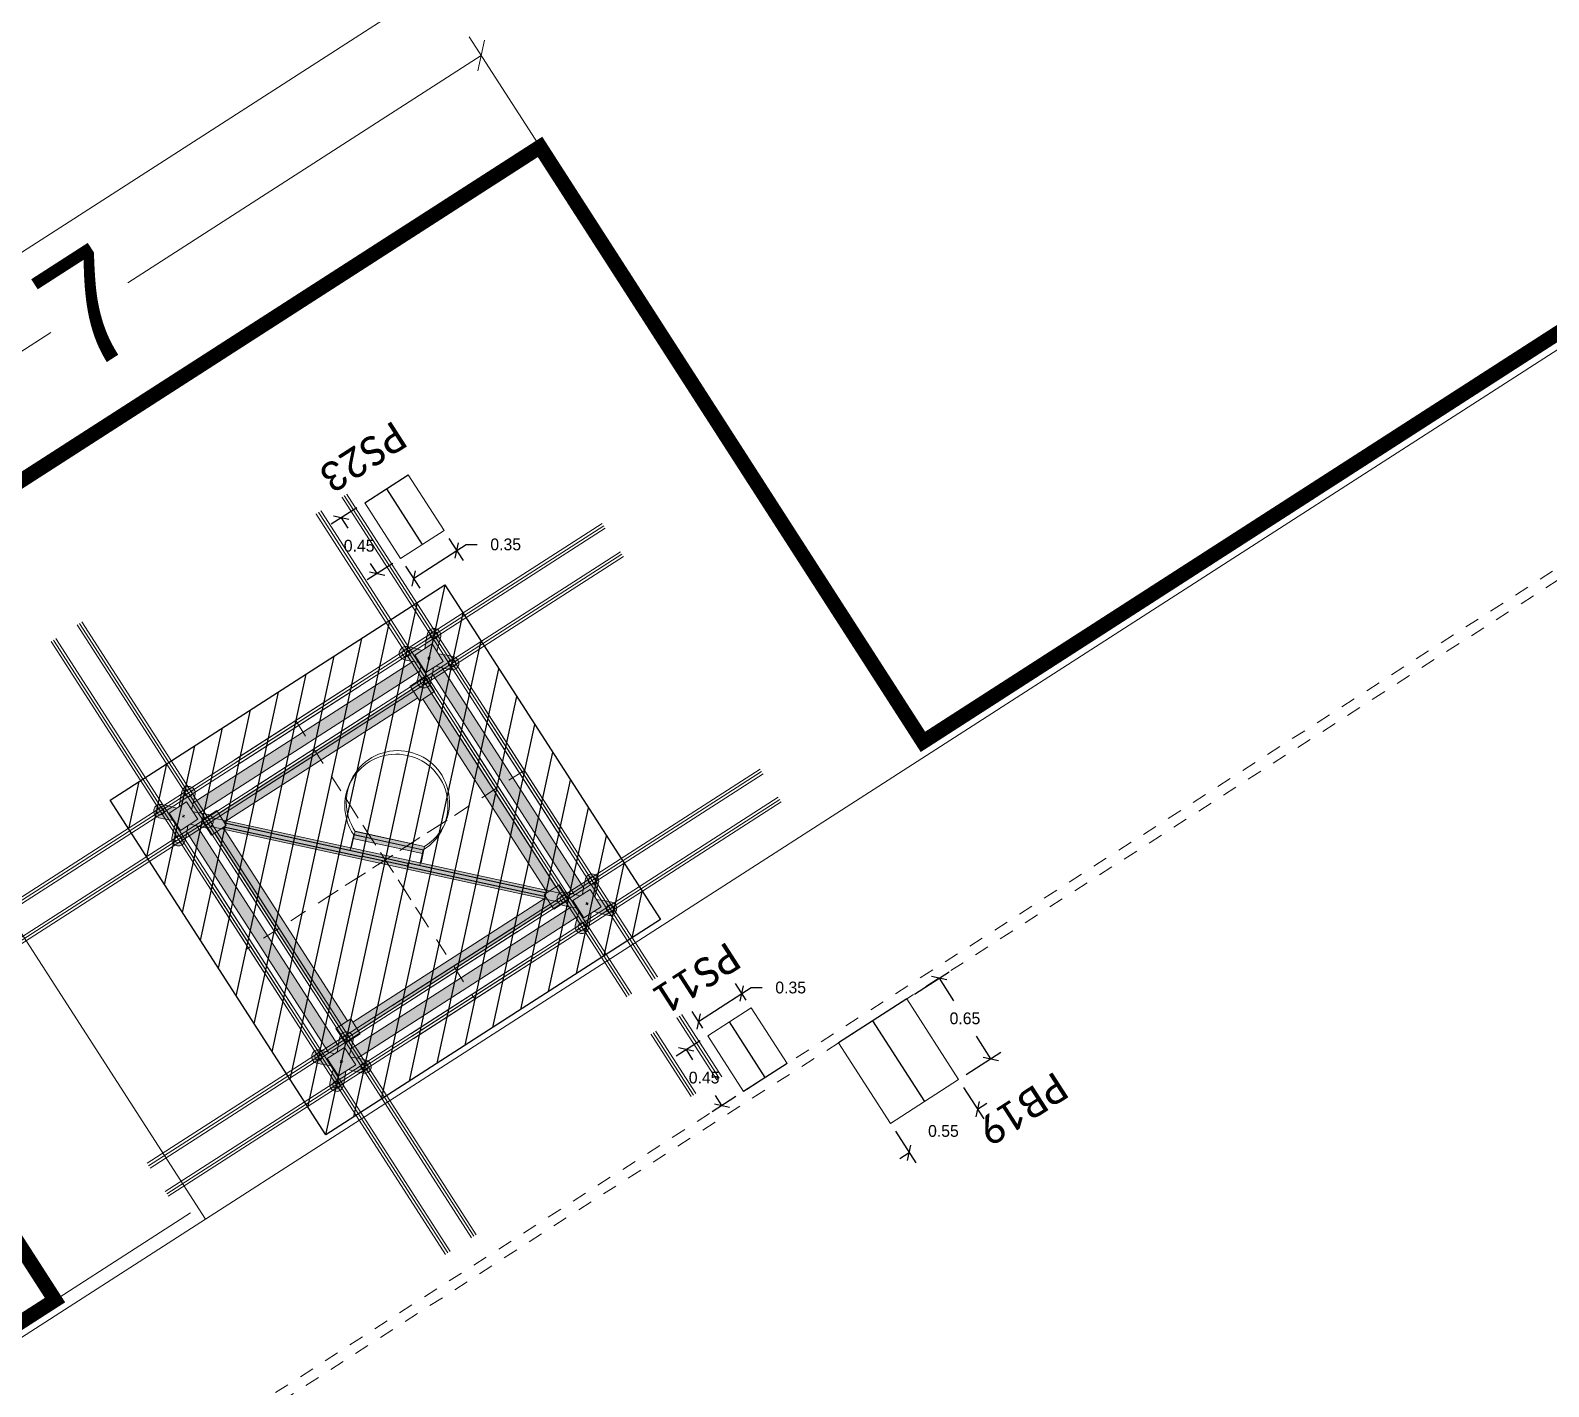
# Model space of a CAD drawing. Header units: metres. Extents: x 448 to 592, y 494 to 631.
# Drawn here: x 505.15 to 515.45, y 526.19 to 535.39 of the extents above; entities that cross this region are included whole.
import ezdxf

# ---------------------------------------------------------------- set-up
doc = ezdxf.new("R2010")
doc.units = ezdxf.units.M
for name, pattern in [('ACAD_ISO02W100', [15, 12, -3]), ('CYPE_RAYAPUNTO', [0.4125, 0.2025, -0.105, 0, -0.105]), ('Trazo general', [0.001875, 0.00125, -0.000625])]:
    doc.linetypes.add(name, pattern=pattern)
doc.layers.add('--000_R_GRÚA', color=7, linetype='Continuous', true_color=0xf8d731)
doc.layers.add('--00_R_BULONES', color=250, linetype='Continuous')
doc.layers.add('--00_RELLENO_PIEDRAS_ESCALERAS', color=9, linetype='Continuous')
for name, color, linetype, lineweight, true_color in [('0-AR-TXT-1', 5, 'Continuous', 5, 0x0000ff), ('0-AR-TXT-2', 7, 'Continuous', 5, 0xae3800), ('00-AUX-6', 5, 'Trazo general', 5, 0x0000ff), ('00-AUX-7', 7, 'Continuous', 25, 0xff8000)]:
    doc.layers.add(name, color=color, linetype=linetype, lineweight=lineweight, true_color=true_color)
for name, color, linetype, lineweight in [('00_Grúa_Aux_Elemetos', 251, 'Continuous', 5), ('00_Grúa_Elementos', 7, 'Continuous', 5), ('00_Grúas_Escaleras_Tramos', 251, 'Continuous', 5), ('1-AR-PILARES', 7, 'Continuous', 5), ('1-AR-VISTA', 7, 'Continuous', 5), ('SECC_COTAS', 255, 'Continuous', 9)]:
    doc.layers.add(name, color=color, linetype=linetype, lineweight=lineweight)
doc.layers.add('00_Grúas_Oculto_Elementos', color=253, linetype='Continuous', plot=False)
doc.layers.add('G_Marcos', color=4, linetype='Continuous', plot=False)
doc.styles.add('Calibri', font='calibri.ttf', dxfattribs={"height": 0.2})
doc.styles.add('DIN_0', font='')
doc.styles.get('DIN_0').set_extended_font_data('TGL 0-16')
doc.dimstyles.new('FS_ANOTATIVO', dxfattribs={"dimtxt": 2.5, "dimasz": 0.5, "dimexe": 0.5, "dimexo": 0.2, "dimgap": 0.2, "dimtad": 0, "dimdec": 1, "dimtxsty": 'DIN_0', "dimblk": 'OBLIQUE', "dimcen": 2.5, "dimadec": 0, "dimazin": 0, "dimtfac": 1, "dimtdec": 1, "dimtmove": 0, "dimatfit": 3, "dimldrblk": 'ARCHTICK', "dimfxl": 1, "dimlwd": 5, "dimlwe": 5, "dimarcsym": 0})
doc.dimstyles.get("Standard").update_dxf_attribs({"dimtxt": 0.18, "dimasz": 0.18, "dimexe": 0.18, "dimexo": 0.0625, "dimgap": 0.09, "dimtad": 0, "dimtih": 1, "dimtoh": 1, "dimzin": 0, "dimdsep": 46, "dimtxsty": 'Standard', "dimcen": 0.09, "dimadec": 0, "dimazin": 0, "dimtfac": 1, "dimtdec": 4, "dimtofl": 0, "dimtmove": 0, "dimatfit": 3, "dimfxl": 1, "dimtolj": 1, "dimtzin": 0, "dimarcsym": 0})

# ---------------------------------------------------------------- blocks, each defined once
blk = doc.blocks.new('_Oblique')
at = {"color": 0, "linetype": 'ByBlock', "lineweight": -2}
blk.add_line((-0.5, -0.5), (0.5, 0.5), dxfattribs=at)
blk = doc.blocks.new('*D263')
at = {"color": 0, "lineweight": 5, "ltscale": 5, "transparency": 16777216}
for p, q in [((503.627, 531.395), (501.063, 529.746)), ((501.189, 529.827), (502.03, 528.52)), ((506.24, 527.37), (503.659, 525.709)), ((503.786, 525.791), (502.945, 527.097))]:
    blk.add_line(p, q, dxfattribs=at)
at = {"layer": 'Defpoints', "color": 0, "ltscale": 5, "transparency": 16777216}
for p in [(503.678, 531.428), (501.189, 529.827), (506.291, 527.402)]:
    blk.add_point(p, dxfattribs=at)
at = {"color": 0, "lineweight": 5, "ltscale": 5, "transparency": 16777216, "xscale": 0.15, "yscale": 0.15, "zscale": 0.15}
for p, rotation in [((501.189, 529.827), 122.7553275663534), ((503.786, 525.791), 302.7553275663534)]:
    blk.add_blockref('_Oblique', p, dxfattribs=dict(at, rotation=rotation))
at = {"color": 0, "ltscale": 5, "transparency": 16777216, "insert": (502.487, 527.809), "char_height": 0.75, "attachment_point": 5, "rotation": 302.7553, "style": 'DIN_0'}
blk.add_mtext('4,8', dxfattribs=at)
blk = doc.blocks.new('_ArchTick')
at = {"color": 0, "linetype": 'ByBlock', "const_width": 0.15}
blk.add_lwpolyline([(-0.5, -0.5), (0.5, 0.5)], dxfattribs=at)
blk = doc.blocks.new('*D264')
at = {"color": 0, "lineweight": 5, "ltscale": 5, "transparency": 16777216}
for p, q in [((508.959, 534.06), (508.13, 535.348)), ((508.211, 535.221), (505.814, 533.679)), ((502.324, 531.434), (505.292, 533.343)), ((503.072, 530.272), (502.243, 531.56))]:
    blk.add_line(p, q, dxfattribs=at)
at = {"layer": 'Defpoints', "color": 0, "ltscale": 5, "transparency": 16777216}
for p in [(508.991, 534.009), (502.324, 531.434), (503.104, 530.222)]:
    blk.add_point(p, dxfattribs=at)
at = {"color": 0, "lineweight": 5, "ltscale": 5, "transparency": 16777216, "xscale": 0.15, "yscale": 0.15, "zscale": 0.15}
for p, rotation in [((508.211, 535.221), 32.75532756634441), ((502.324, 531.434), 212.7553275663444)]:
    blk.add_blockref('_Oblique', p, dxfattribs=dict(at, rotation=rotation))
at = {"color": 0, "ltscale": 5, "transparency": 16777216, "insert": (505.553, 533.511), "char_height": 0.75, "attachment_point": 5, "rotation": 32.7553, "style": 'DIN_0'}
blk.add_mtext('7', dxfattribs=at)
blk = doc.blocks.new('PLANTA CATALEJOS 290HC')
at = {"color": 0, "lineweight": 5}
for p, q in [((-0.082, 0.147), (-0.05, 0.115)), ((-0.05, 0.115), (-0.01, 0.07)), ((0.05, 0.115), (0.01, 0.07)), ((0.082, 0.147), (0.05, 0.115)), ((-0.147, 0.082), (-0.115, 0.05)), ((-0.115, 0.05), (-0.07, 0.01)), ((0.115, 0.05), (0.07, 0.01)), ((0.147, 0.082), (0.115, 0.05)), ((-0.147, -0.082), (-0.115, -0.05)), ((-0.115, -0.05), (-0.07, -0.01)), ((-0.05, -0.115), (-0.01, -0.07)), ((0.05, -0.115), (0.01, -0.07)), ((0.115, -0.05), (0.07, -0.01)), ((0.147, -0.082), (0.115, -0.05)), ((-0.082, -0.147), (-0.05, -0.115)), ((0.082, -0.147), (0.05, -0.115))]:
    blk.add_line(p, q, dxfattribs=at)
blk.add_lwpolyline([(-0.07, 0.07), (0.07, 0.07), (0.07, -0.07), (-0.07, -0.07)], close=True, dxfattribs=at)
for centre in [(-0.113, 0.113), (0.113, 0.113), (-0.113, -0.113), (0.113, -0.113)]:
    blk.add_circle(centre, 0.025, dxfattribs=at)
for centre, start, end in [((-0.113, 0.113), 48.1387, 221.8613), ((0.113, 0.113), 318.1387, 131.8613), ((-0.113, -0.113), 138.1387, 311.8613), ((0.113, -0.113), 228.1387, 41.8613)]:
    blk.add_arc(centre, 0.0463, start, end, dxfattribs=at)
blk = doc.blocks.new('Planta anclaje 290HC')
at = {"layer": '--000_R_GRÚA', "lineweight": 5, "true_color": 0xf8d731}
h = blk.add_hatch(color=40, dxfattribs=at)
h.dxf.hatch_style = 1
h.paths.add_polyline_path([(-1.137, 1.072, -0.946666), (-1.072, 1.137), (-1.04, 1.105), (-1, 1.06), (-1.06, 1.06), (-1.06, 1), (-1.105, 1.04)])
h.paths.add_polyline_path([(-0.98, 1.06), (-0.94, 1.105), (-0.908, 1.137, -0.946666), (-0.843, 1.072), (-0.875, 1.04), (-0.92, 1), (-0.92, 1.06)], flags=16)
h.paths.add_polyline_path([(-1.06, 0.98), (-1.06, 1), (-1.06, 1.06), (-1, 1.06), (-0.98, 1.06), (-0.92, 1.06), (-0.92, 1), (-0.92, 0.98), (-0.92, 0.92), (-0.98, 0.92), (-1, 0.92), (-1.06, 0.92)])
h.paths.add_polyline_path([(-0.852, 0.877, 1), (-0.902, 0.877, 1)], flags=16)
h.paths.add_polyline_path([(-0.98, 0.92), (-0.92, 0.92), (-0.92, 0.98), (-0.875, 0.94), (-0.843, 0.908, -0.946666), (-0.908, 0.843), (-0.94, 0.875)])
h.paths.add_polyline_path([(-0.852, 1.103, 1), (-0.902, 1.103, 1)], flags=16)
h.paths.add_polyline_path([(-1.137, 0.908), (-1.105, 0.94), (-1.06, 0.98), (-1.06, 0.92), (-1, 0.92), (-1.04, 0.875), (-1.072, 0.843, -0.946666)])
h.paths.add_polyline_path([(-1.078, 0.877, 1), (-1.128, 0.877, 1)], flags=16)
h.paths.add_polyline_path([(-1.06, -1), (-1.06, -0.98), (-1.06, -0.92), (-1, -0.92), (-0.98, -0.92), (-0.92, -0.92), (-0.92, -0.98), (-0.92, -1), (-0.92, -1.06), (-0.98, -1.06), (-1, -1.06), (-1.06, -1.06)])
h.paths.add_polyline_path([(-1.137, -0.908, -0.946666), (-1.072, -0.843), (-1.04, -0.875), (-1, -0.92), (-1.06, -0.92), (-1.06, -0.98), (-1.105, -0.94)])
h.paths.add_polyline_path([(-0.852, -0.877, 1), (-0.902, -0.877, 1)], flags=16)
h.paths.add_polyline_path([(-1.078, -0.877, 1), (-1.128, -0.877, 1)], flags=16)
h.paths.add_polyline_path([(-1.137, -1.072), (-1.105, -1.04), (-1.06, -1), (-1.06, -1.06), (-1, -1.06), (-1.04, -1.105), (-1.072, -1.137, -0.946666)])
h.paths.add_polyline_path([(-0.98, -1.06), (-0.92, -1.06), (-0.92, -1), (-0.875, -1.04), (-0.843, -1.072, -0.946666), (-0.908, -1.137), (-0.94, -1.105)])
h.paths.add_polyline_path([(-0.852, -1.103, 1), (-0.902, -1.103, 1)], flags=16)
h.paths.add_polyline_path([(-0.98, -0.92), (-0.94, -0.875), (-0.908, -0.843, -0.946666), (-0.843, -0.908), (-0.875, -0.94), (-0.92, -0.98), (-0.92, -0.92)])
h.paths.add_polyline_path([(-1.078, -1.103, 1), (-1.128, -1.103, 1)], flags=16)
h.paths.add_polyline_path([(0.843, -0.908, -0.946666), (0.908, -0.843), (0.94, -0.875), (0.98, -0.92), (0.92, -0.92), (0.92, -0.98), (0.875, -0.94)])
h.paths.add_polyline_path([(1, -0.92), (1.04, -0.875), (1.072, -0.843, -0.946666), (1.137, -0.908), (1.105, -0.94), (1.06, -0.98), (1.06, -0.92)], flags=16)
h.paths.add_polyline_path([(0.92, -1), (0.92, -0.98), (0.92, -0.92), (0.98, -0.92), (1, -0.92), (1.06, -0.92), (1.06, -0.98), (1.06, -1), (1.06, -1.06), (1, -1.06), (0.98, -1.06), (0.92, -1.06)])
h.paths.add_polyline_path([(0.902, -0.877, 1), (0.852, -0.877, 1)], flags=16)
h.paths.add_polyline_path([(1.128, -0.877, 1), (1.078, -0.877, 1)], flags=16)
h.paths.add_polyline_path([(1, -1.06), (1.06, -1.06), (1.06, -1), (1.105, -1.04), (1.137, -1.072, -0.946666), (1.072, -1.137), (1.04, -1.105)])
h.paths.add_polyline_path([(0.843, -1.072), (0.875, -1.04), (0.92, -1), (0.92, -1.06), (0.98, -1.06), (0.94, -1.105), (0.908, -1.137, -0.946666)])
h.paths.add_polyline_path([(0.902, -1.103, 1), (0.852, -1.103, 1)], flags=16)
h = blk.add_hatch(color=40, dxfattribs=at)
h.dxf.hatch_style = 1
h.paths.add_polyline_path([(0.843, 1.072), (0.875, 1.04), (0.92, 1), (0.92, 0.98), (0.875, 0.94), (0.843, 0.908, 0.946666), (0.908, 0.843), (0.94, 0.875), (0.98, 0.92), (1, 0.92), (1.04, 0.875), (1.072, 0.843, 0.946666), (1.137, 0.908), (1.105, 0.94), (1.06, 0.98), (1.06, 1), (1.105, 1.04), (1.137, 1.072, 0.946666), (1.072, 1.137), (1.04, 1.105), (1, 1.06), (0.98, 1.06), (0.94, 1.105), (0.908, 1.137, 0.946666)], flags=16)
h.paths.add_polyline_path([(0.843, 1.072, -0.946666), (0.908, 1.137), (0.94, 1.105), (0.98, 1.06), (0.92, 1.06), (0.92, 1), (0.875, 1.04)])
h.paths.add_polyline_path([(0.92, 0.98), (0.92, 1), (0.92, 1.06), (0.98, 1.06), (1, 1.06), (1.06, 1.06), (1.06, 1), (1.06, 0.98), (1.06, 0.92), (1, 0.92), (0.98, 0.92), (0.92, 0.92)])
h.paths.add_polyline_path([(1, 1.06), (1.04, 1.105), (1.072, 1.137, -0.946666), (1.137, 1.072), (1.105, 1.04), (1.06, 1), (1.06, 1.06)])
h.paths.add_polyline_path([(0.902, 0.877, 1), (0.852, 0.877, 1)], flags=16)
h.paths.add_polyline_path([(1, 0.92), (1.06, 0.92), (1.06, 0.98), (1.105, 0.94), (1.137, 0.908, -0.946666), (1.072, 0.843), (1.04, 0.875)])
h.paths.add_polyline_path([(1.128, 0.877, 1), (1.078, 0.877, 1)], flags=16)
h.paths.add_polyline_path([(0.843, 0.908), (0.875, 0.94), (0.92, 0.98), (0.92, 0.92), (0.98, 0.92), (0.94, 0.875), (0.908, 0.843, -0.946666)])
h.paths.add_polyline_path([(0.902, 1.103, 1), (0.852, 1.103, 1)], flags=16)
at = {"layer": '--00_R_BULONES', "lineweight": 5}
h = blk.add_hatch(color=256, dxfattribs=at)
h.dxf.hatch_style = 1
h.paths.add_polyline_path([(0.843, 1.072), (0.875, 1.04), (0.92, 1), (0.92, 0.98), (0.875, 0.94), (0.843, 0.908, 0.946666), (0.908, 0.843), (0.94, 0.875), (0.98, 0.92), (1, 0.92), (1.04, 0.875), (1.072, 0.843, 0.946666), (1.137, 0.908), (1.105, 0.94), (1.06, 0.98), (1.06, 1), (1.105, 1.04), (1.137, 1.072, 0.946666), (1.072, 1.137), (1.04, 1.105), (1, 1.06), (0.98, 1.06), (0.94, 1.105), (0.908, 1.137, 0.946666)])
h.paths.add_polyline_path([(0.902, 0.877, 1), (0.852, 0.877, 1)])
h.paths.add_polyline_path([(1.128, 0.877, 1), (1.078, 0.877, 1)])
h.paths.add_polyline_path([(0.902, 1.103, 1), (0.852, 1.103, 1)])
h.paths.add_polyline_path([(-1.137, 1.072), (-1.105, 1.04), (-1.06, 1), (-1.06, 0.98), (-1.105, 0.94), (-1.137, 0.908, 0.946666), (-1.072, 0.843), (-1.04, 0.875), (-1, 0.92), (-0.98, 0.92), (-0.94, 0.875), (-0.908, 0.843, 0.946666), (-0.843, 0.908), (-0.875, 0.94), (-0.92, 0.98), (-0.92, 1), (-0.875, 1.04), (-0.843, 1.072, 0.946666), (-0.908, 1.137), (-0.94, 1.105), (-0.98, 1.06), (-1, 1.06), (-1.04, 1.105), (-1.072, 1.137, 0.946666)])
h.paths.add_polyline_path([(-0.852, 0.877, 1), (-0.902, 0.877, 1)])
h.paths.add_polyline_path([(-0.852, 1.103, 1), (-0.902, 1.103, 1)])
h.paths.add_polyline_path([(-1.078, 0.877, 1), (-1.128, 0.877, 1)])
h.paths.add_polyline_path([(-1.137, -0.908), (-1.105, -0.94), (-1.06, -0.98), (-1.06, -1), (-1.105, -1.04), (-1.137, -1.072, 0.946666), (-1.072, -1.137), (-1.04, -1.105), (-1, -1.06), (-0.98, -1.06), (-0.94, -1.105), (-0.908, -1.137, 0.946666), (-0.843, -1.072), (-0.875, -1.04), (-0.92, -1), (-0.92, -0.98), (-0.875, -0.94), (-0.843, -0.908, 0.946666), (-0.908, -0.843), (-0.94, -0.875), (-0.98, -0.92), (-1, -0.92), (-1.04, -0.875), (-1.072, -0.843, 0.946666)])
h.paths.add_polyline_path([(-0.852, -0.877, 1), (-0.902, -0.877, 1)])
h.paths.add_polyline_path([(-0.852, -1.103, 1), (-0.902, -1.103, 1)])
h.paths.add_polyline_path([(-1.078, -0.877, 1), (-1.128, -0.877, 1)])
h.paths.add_polyline_path([(0.843, -0.908), (0.875, -0.94), (0.92, -0.98), (0.92, -1), (0.875, -1.04), (0.843, -1.072, 0.946666), (0.908, -1.137), (0.94, -1.105), (0.98, -1.06), (1, -1.06), (1.04, -1.105), (1.072, -1.137, 0.946666), (1.137, -1.072), (1.105, -1.04), (1.06, -1), (1.06, -0.98), (1.105, -0.94), (1.137, -0.908, 0.946666), (1.072, -0.843), (1.04, -0.875), (1, -0.92), (0.98, -0.92), (0.94, -0.875), (0.908, -0.843, 0.946666)])
h.paths.add_polyline_path([(0.902, -0.877, 1), (0.852, -0.877, 1)])
h.paths.add_polyline_path([(1.128, -0.877, 1), (1.078, -0.877, 1)])
h.paths.add_polyline_path([(0.902, -1.103, 1), (0.852, -1.103, 1)])
at = {"layer": '00_Grúa_Aux_Elemetos', "color": 252, "linetype": 'ACAD_ISO02W100', "lineweight": 5, "ltscale": 0.01, "true_color": 0x939598}
for p, q in [((0, -0.5), (0, 0.5)), ((-0.5, 0), (0.5, 0))]:
    blk.add_line(p, q, dxfattribs=at)
at = {"layer": '00_Grúas_Oculto_Elementos', "lineweight": 5}
for p, q in [((-1, 0.99), (-0.98, 0.99)), ((-0.99, 1), (-0.99, 0.98)), ((0.98, 0.99), (1, 0.99)), ((0.99, 1), (0.99, 0.98)), ((-1, -0.99), (-0.98, -0.99)), ((-0.99, -0.98), (-0.99, -1)), ((0.98, -0.99), (1, -0.99)), ((0.99, -0.98), (0.99, -1))]:
    blk.add_line(p, q, dxfattribs=at)
at = {"lineweight": 5}
for p in [(-0.99, 0.99), (0.99, 0.99), (-0.99, -0.99), (0.99, -0.99)]:
    blk.add_blockref('PLANTA CATALEJOS 290HC', p, dxfattribs=at)
blk = doc.blocks.new('armaduras punzonamiento planta')
at = {"color": 251, "lineweight": 20, "true_color": 0x636466}
for p, q in [((-0.133, -1.482), (-0.133, 1.482)), ((-0.114, -1.482), (-0.114, 1.482)), ((-0.095, -1.482), (-0.095, 1.482)), ((0.076, -1.482), (0.076, 1.482)), ((0.095, -1.482), (0.095, 1.482)), ((0.114, -1.482), (0.114, 1.482)), ((-1.482, 0.133), (1.482, 0.133)), ((-1.482, 0.114), (1.482, 0.114)), ((-1.482, 0.095), (1.482, 0.095)), ((-0.0095, 0), (0.0095, 0)), ((0, -0.0095), (0, 0.0095)), ((0, 0), (0, 0)), ((-1.482, -0.095), (1.482, -0.095)), ((-1.482, -0.114), (1.482, -0.114)), ((-1.482, -0.133), (1.482, -0.133))]:
    blk.add_line(p, q, dxfattribs=at)
blk = doc.blocks.new('*U110')
at = {"color": 3, "lineweight": 20}
for p in [(-0.99, 0.99), (0.99, 0.99), (-0.99, -0.99), (0.99, -0.99)]:
    blk.add_blockref('armaduras punzonamiento planta', p, dxfattribs=at)
at = {"lineweight": 5}
blk.add_blockref('Planta anclaje 290HC', (0, 0), dxfattribs=at)
blk = doc.blocks.new('Planta tramo 100LC')
at = {"layer": '--000_R_GRÚA', "lineweight": 5, "true_color": 0xf8d731}
h = blk.add_hatch(color=40, dxfattribs=at)
h.dxf.hatch_style = 1
h.paths.add_polyline_path([(-0.78, 0.9), (-0.9, 0.9), (-0.9, 0.78), (-0.78, 0.78)])
h.paths.add_polyline_path([(0, 0.876), (-0.78, 0.875), (-0.78, 0.805), (0, 0.806)])
h.paths.add_polyline_path([(-0.78, 0.8), (-0.78, 0.78), (-0.8, 0.78), (-0.12, 0.1), (-0.1, 0.12)])
h.paths.add_polyline_path([(0.78, 0.876), (0, 0.876), (0, 0.806), (0.78, 0.806)])
h.paths.add_polyline_path([(0.9, 0.9), (0.78, 0.9), (0.78, 0.78), (0.9, 0.78)])
h.paths.add_polyline_path([(0.876, 0.78), (0.806, 0.78), (0.805, 0), (0.875, 0)])
h.paths.add_polyline_path([(-0.103, 0.117), (-0.117, 0.103), (-0.014, 0), (0, 0), (0, 0.014)])
h.paths.add_polyline_path([(0, 0), (-0.014, 0), (0, -0.014)])
h.paths.add_polyline_path([(0, 0.014), (0, 0), (0.014, 0)])
h.paths.add_polyline_path([(0.014, 0), (0, 0), (0, -0.014), (0.103, -0.117), (0.117, -0.103)])
h.paths.add_polyline_path([(0.12, -0.1), (0.1, -0.12), (0.78, -0.8), (0.78, -0.78), (0.8, -0.78)])
h.paths.add_polyline_path([(0.875, 0), (0.805, 0), (0.804, -0.78), (0.874, -0.78)])
h.paths.add_polyline_path([(0.9, -0.78), (0.78, -0.78), (0.78, -0.9), (0.9, -0.9)])
h.paths.add_polyline_path([(0.78, -0.806), (0, -0.805), (0, -0.875), (0.78, -0.876)])
h.paths.add_polyline_path([(0, -0.805), (-0.78, -0.805), (-0.78, -0.875), (0, -0.875)])
h.paths.add_polyline_path([(-0.78, -0.78), (-0.9, -0.78), (-0.9, -0.9), (-0.78, -0.9)])
h.paths.add_polyline_path([(-0.804, 0), (-0.874, 0), (-0.874, -0.78), (-0.804, -0.78)])
h.paths.add_polyline_path([(-0.805, 0.78), (-0.875, 0.78), (-0.874, 0), (-0.804, 0)])
at = {"layer": '--00_RELLENO_PIEDRAS_ESCALERAS', "lineweight": 5}
h = blk.add_hatch(color=256, dxfattribs=at)
h.dxf.hatch_style = 1
h.paths.add_polyline_path([(-0.235, 0.1), (-0.252, 0.082), (-0.17, 0), (-0.135, 0)])
h.paths.add_polyline_path([(-0.135, 0), (-0.17, 0), (0, -0.17), (0, -0.135)])
h = blk.add_hatch(color=256, dxfattribs=at)
h.dxf.hatch_style = 1
h.paths.add_polyline_path([(0, -0.135), (0, -0.17), (0.087, -0.258, -0.001579), (0.087, -0.26), (0.106, -0.241), (0.106, -0.241)])
h.paths.add_polyline_path([(0, -0.17), (0, -0.172), (0.087, -0.26, 0.001579), (0.087, -0.258)])
h.paths.add_polyline_path([(-0.252, 0.082), (0, -0.172), (0, -0.17)])
blk.add_line((0.106, -0.241), (0.106, -0.241), dxfattribs=at)
blk.add_line((0.106, -0.241), (0.106, -0.241), dxfattribs=at)
at = {"color": 252, "linetype": 'ACAD_ISO02W100', "lineweight": 5, "ltscale": 0.01, "true_color": 0x939598}
for p, q in [((0, -1.118), (0, 1.118)), ((-1.118, 0), (1.118, 0))]:
    blk.add_line(p, q, dxfattribs=at)
at = {"color": 7, "lineweight": 9}
for p, q in [((-0.78, 0.875), (0.78, 0.876)), ((-0.875, 0.78), (-0.874, -0.78)), ((-0.805, 0.78), (-0.804, -0.78)), ((-0.78, 0.805), (0.78, 0.806)), ((0.806, 0.78), (0.804, -0.78)), ((0.876, 0.78), (0.874, -0.78)), ((-0.78, -0.805), (0.78, -0.806)), ((-0.78, -0.875), (0.78, -0.876))]:
    blk.add_line(p, q, dxfattribs=at)
at = {"color": 7}
for p, q in [((-0.12, 0.1), (-0.8, 0.78)), ((-0.78, 0.8), (-0.1, 0.12)), ((-0.117, 0.103), (0.103, -0.117)), ((-0.103, 0.117), (0.117, -0.103)), ((0.12, -0.1), (0.8, -0.78)), ((0.78, -0.8), (0.1, -0.12))]:
    blk.add_line(p, q, dxfattribs=at)
at = {"color": 8, "lineweight": 5}
for p, q in [((-0.178, 0.158), (-0.252, 0.082)), ((-0.252, 0.082), (0.088, -0.258)), ((-0.235, 0.1), (0.106, -0.241)), ((0.087, -0.26), (0.164, -0.184))]:
    blk.add_line(p, q, dxfattribs=at)
at = {"color": 7, "lineweight": 9}
for points in [[(-0.9, 0.78), (-0.9, 0.9), (-0.78, 0.9), (-0.78, 0.9), (-0.78, 0.78), (-0.9, 0.78)], [(0.9, 0.78), (0.9, 0.9), (0.78, 0.9), (0.78, 0.9), (0.78, 0.78), (0.9, 0.78)], [(-0.9, -0.78), (-0.9, -0.9), (-0.78, -0.9), (-0.78, -0.9), (-0.78, -0.78), (-0.9, -0.78)], [(0.9, -0.78), (0.9, -0.9), (0.78, -0.9), (0.78, -0.9), (0.78, -0.78), (0.9, -0.78)]]:
    blk.add_lwpolyline(points, close=True, dxfattribs=at)
at = {"color": 8, "lineweight": 5}
blk.add_lwpolyline([(0.087, -0.26), (-0.252, 0.082)], dxfattribs=at)
blk.add_arc((-0.262, -0.268), 0.35, 88.3671, 1.6329, dxfattribs=at)
at = {"layer": '00_Grúas_Escaleras_Tramos', "color": 7}
for p, q in [((-0.12, 0.1), (-0.1, 0.12)), ((0.1, -0.12), (0.12, -0.1))]:
    blk.add_line(p, q, dxfattribs=at)
blk = doc.blocks.new('*U118')
blk.add_blockref('Planta tramo 100LC', (0, 0))
blk = doc.blocks.new('Planta tramo 290HC')
at = {"layer": '--000_R_GRÚA', "lineweight": 5}
h = blk.add_hatch(color=256, dxfattribs=at)
h.dxf.hatch_style = 1
h.paths.add_polyline_path([(-1.04, 1.105), (-1.072, 1.137, 0.946666), (-1.137, 1.072), (-1.105, 1.04), (-1.06, 1), (-1.06, 1.06), (-1, 1.06)])
h.paths.add_polyline_path([(-1.128, 1.103, -1), (-1.078, 1.103, -1)], flags=16)
h.paths.add_polyline_path([(-0.92, 1.06), (-1.06, 1.06), (-1.06, 0.92), (-0.92, 0.92)])
h.paths.add_polyline_path([(-0.908, 1.137), (-0.94, 1.105), (-0.98, 1.06), (-0.92, 1.06), (-0.92, 1), (-0.875, 1.04), (-0.843, 1.072, 0.946666)])
h.paths.add_polyline_path([(-0.902, 1.103, -1), (-0.852, 1.103, -1)], flags=16)
h.paths.add_polyline_path([(-0.92, 0.98), (-0.92, 0.92), (-0.98, 0.92), (-0.94, 0.875), (-0.908, 0.843, 0.946666), (-0.843, 0.908), (-0.875, 0.94)])
h.paths.add_polyline_path([(-0.852, 0.877, -1), (-0.902, 0.877, -1)], flags=16)
h.paths.add_polyline_path([(-1.06, 0.98), (-1.105, 0.94), (-1.137, 0.908, 0.946666), (-1.072, 0.843), (-1.04, 0.875), (-1, 0.92), (-1.06, 0.92)])
h.paths.add_polyline_path([(-1.078, 0.877, -1), (-1.128, 0.877, -1)], flags=16)
h.paths.add_polyline_path([(-0.95, 0.886), (-0.98, 0.92), (-1, 0.92), (-1.03, 0.886), (-1.03, 0), (-0.95, 0)])
h.paths.add_polyline_path([(-0.831, 0.873, -0.367822), (-0.873, 0.831), (-0.042, 0), (0, 0), (0, 0.042)])
h.paths.add_polyline_path([(0, 1.03), (-0.886, 1.03), (-0.92, 1), (-0.92, 0.98), (-0.886, 0.95), (0, 0.95)])
h.paths.add_polyline_path([(0.92, 1), (0.886, 1.03), (0, 1.03), (0, 0.95), (0.886, 0.95), (0.92, 0.98)])
h.paths.add_polyline_path([(1.06, 1.06), (0.92, 1.06), (0.92, 0.92), (1.06, 0.92)])
h.paths.add_polyline_path([(0.94, 1.105), (0.908, 1.137, 0.946666), (0.843, 1.072), (0.875, 1.04), (0.92, 1), (0.92, 1.06), (0.98, 1.06)])
h.paths.add_polyline_path([(0.852, 1.103, -1), (0.902, 1.103, -1)], flags=16)
h.paths.add_polyline_path([(0.98, 0.92), (0.92, 0.92), (0.92, 0.98), (0.875, 0.94), (0.843, 0.908, 0.946666), (0.908, 0.843), (0.94, 0.875)])
h.paths.add_polyline_path([(0.902, 0.877, -1), (0.852, 0.877, -1)], flags=16)
h.paths.add_polyline_path([(1.105, 0.94), (1.06, 0.98), (1.06, 0.92), (1, 0.92), (1.04, 0.875), (1.072, 0.843, 0.946666), (1.137, 0.908)])
h.paths.add_polyline_path([(1.128, 0.877, -1), (1.078, 0.877, -1)], flags=16)
h.paths.add_polyline_path([(1.105, 1.04), (1.137, 1.072, 0.946666), (1.072, 1.137), (1.04, 1.105), (1, 1.06), (1.06, 1.06), (1.06, 1)])
h.paths.add_polyline_path([(1.078, 1.103, -1), (1.128, 1.103, -1)], flags=16)
h.paths.add_polyline_path([(1.03, 0.886), (1, 0.92), (0.98, 0.92), (0.95, 0.886), (0.95, 0), (1.03, 0)])
h.paths.add_polyline_path([(1.03, 0), (0.95, 0), (0.95, -0.886), (0.98, -0.92), (1, -0.92), (1.03, -0.886)])
h.paths.add_polyline_path([(0.042, 0), (0, 0), (0, -0.042), (0.831, -0.873, -0.367822), (0.873, -0.831)])
h.paths.add_polyline_path([(0, 0.042), (0, 0), (0.042, 0)])
h.paths.add_polyline_path([(0, 0), (-0.042, 0), (0, -0.042)])
h.paths.add_polyline_path([(0.94, -0.875), (0.908, -0.843, 0.946666), (0.843, -0.908), (0.875, -0.94), (0.92, -0.98), (0.92, -0.92), (0.98, -0.92)])
h.paths.add_polyline_path([(0.852, -0.877, -1), (0.902, -0.877, -1)], flags=16)
h.paths.add_polyline_path([(1.06, -0.92), (0.92, -0.92), (0.92, -1.06), (1.06, -1.06)])
h.paths.add_polyline_path([(1.072, -0.843), (1.04, -0.875), (1, -0.92), (1.06, -0.92), (1.06, -0.98), (1.105, -0.94), (1.137, -0.908, 0.946666)])
h.paths.add_polyline_path([(1.078, -0.877, -1), (1.128, -0.877, -1)], flags=16)
h.paths.add_polyline_path([(1.105, -1.04), (1.06, -1), (1.06, -1.06), (1, -1.06), (1.04, -1.105), (1.072, -1.137, 0.946666), (1.137, -1.072)])
h.paths.add_polyline_path([(1.128, -1.103, -1), (1.078, -1.103, -1)], flags=16)
h.paths.add_polyline_path([(0.92, -1), (0.875, -1.04), (0.843, -1.072, 0.946666), (0.908, -1.137), (0.94, -1.105), (0.98, -1.06), (0.92, -1.06)])
h.paths.add_polyline_path([(0.902, -1.103, -1), (0.852, -1.103, -1)], flags=16)
h.paths.add_polyline_path([(0, -0.95), (-0.886, -0.95), (-0.92, -0.98), (-0.92, -1), (-0.886, -1.03), (0, -1.03)])
h.paths.add_polyline_path([(0.92, -0.98), (0.886, -0.95), (0, -0.95), (0, -1.03), (0.886, -1.03), (0.92, -1)])
h.paths.add_polyline_path([(-0.92, -0.92), (-1.06, -0.92), (-1.06, -1.06), (-0.92, -1.06)])
h.paths.add_polyline_path([(-0.908, -0.843), (-0.94, -0.875), (-0.98, -0.92), (-0.92, -0.92), (-0.92, -0.98), (-0.875, -0.94), (-0.843, -0.908, 0.946666)])
h.paths.add_polyline_path([(-0.902, -0.877, -1), (-0.852, -0.877, -1)], flags=16)
h.paths.add_polyline_path([(-0.95, 0), (-1.03, 0), (-1.03, -0.886), (-1, -0.92), (-0.98, -0.92), (-0.95, -0.886)])
h.paths.add_polyline_path([(-1.04, -0.875), (-1.072, -0.843, 0.946666), (-1.137, -0.908), (-1.105, -0.94), (-1.06, -0.98), (-1.06, -0.92), (-1, -0.92)])
h.paths.add_polyline_path([(-1.128, -0.877, -1), (-1.078, -0.877, -1)], flags=16)
h.paths.add_polyline_path([(-1, -1.06), (-1.06, -1.06), (-1.06, -1), (-1.105, -1.04), (-1.137, -1.072, 0.946666), (-1.072, -1.137), (-1.04, -1.105)])
h.paths.add_polyline_path([(-1.078, -1.103, -1), (-1.128, -1.103, -1)], flags=16)
h.paths.add_polyline_path([(-0.92, -1), (-0.92, -1.06), (-0.98, -1.06), (-0.94, -1.105), (-0.908, -1.137, 0.946666), (-0.843, -1.072), (-0.875, -1.04)])
h.paths.add_polyline_path([(-0.852, -1.103, -1), (-0.902, -1.103, -1)], flags=16)
at = {"layer": '--00_R_BULONES', "lineweight": 5}
h = blk.add_hatch(color=256, dxfattribs=at)
h.dxf.hatch_style = 1
h.paths.add_polyline_path([(-1.137, -0.908), (-1.105, -0.94), (-1.06, -0.98), (-1.06, -1), (-1.105, -1.04), (-1.137, -1.072, 0.946666), (-1.072, -1.137), (-1.04, -1.105), (-1, -1.06), (-0.98, -1.06), (-0.94, -1.105), (-0.908, -1.137, 0.946666), (-0.843, -1.072), (-0.875, -1.04), (-0.92, -1), (-0.92, -0.98), (-0.875, -0.94), (-0.843, -0.908, 0.946666), (-0.908, -0.843), (-0.94, -0.875), (-0.98, -0.92), (-1, -0.92), (-1.04, -0.875), (-1.072, -0.843, 0.946666)])
h.paths.add_polyline_path([(-0.852, -0.877, 1), (-0.902, -0.877, 1)])
h.paths.add_polyline_path([(-0.852, -1.103, 1), (-0.902, -1.103, 1)])
h.paths.add_polyline_path([(-1.078, -0.877, 1), (-1.128, -0.877, 1)])
h.paths.add_polyline_path([(0.843, -0.908), (0.875, -0.94), (0.92, -0.98), (0.92, -1), (0.875, -1.04), (0.843, -1.072, 0.946666), (0.908, -1.137), (0.94, -1.105), (0.98, -1.06), (1, -1.06), (1.04, -1.105), (1.072, -1.137, 0.946666), (1.137, -1.072), (1.105, -1.04), (1.06, -1), (1.06, -0.98), (1.105, -0.94), (1.137, -0.908, 0.946666), (1.072, -0.843), (1.04, -0.875), (1, -0.92), (0.98, -0.92), (0.94, -0.875), (0.908, -0.843, 0.946666)])
h.paths.add_polyline_path([(0.902, -0.877, 1), (0.852, -0.877, 1)])
h.paths.add_polyline_path([(1.128, -0.877, 1), (1.078, -0.877, 1)])
h.paths.add_polyline_path([(0.902, -1.103, 1), (0.852, -1.103, 1)])
h.paths.add_polyline_path([(0.843, 1.072), (0.875, 1.04), (0.92, 1), (0.92, 0.98), (0.875, 0.94), (0.843, 0.908, 0.946666), (0.908, 0.843), (0.94, 0.875), (0.98, 0.92), (1, 0.92), (1.04, 0.875), (1.072, 0.843, 0.946666), (1.137, 0.908), (1.105, 0.94), (1.06, 0.98), (1.06, 1), (1.105, 1.04), (1.137, 1.072, 0.946666), (1.072, 1.137), (1.04, 1.105), (1, 1.06), (0.98, 1.06), (0.94, 1.105), (0.908, 1.137, 0.946666)])
h.paths.add_polyline_path([(0.902, 0.877, 1), (0.852, 0.877, 1)])
h.paths.add_polyline_path([(1.128, 0.877, 1), (1.078, 0.877, 1)])
h.paths.add_polyline_path([(0.902, 1.103, 1), (0.852, 1.103, 1)])
h.paths.add_polyline_path([(-1.137, 1.072), (-1.105, 1.04), (-1.06, 1), (-1.06, 0.98), (-1.105, 0.94), (-1.137, 0.908, 0.946666), (-1.072, 0.843), (-1.04, 0.875), (-1, 0.92), (-0.98, 0.92), (-0.94, 0.875), (-0.908, 0.843, 0.946666), (-0.843, 0.908), (-0.875, 0.94), (-0.92, 0.98), (-0.92, 1), (-0.875, 1.04), (-0.843, 1.072, 0.946666), (-0.908, 1.137), (-0.94, 1.105), (-0.98, 1.06), (-1, 1.06), (-1.04, 1.105), (-1.072, 1.137, 0.946666)])
h.paths.add_polyline_path([(-0.852, 0.877, 1), (-0.902, 0.877, 1)], flags=16)
h.paths.add_polyline_path([(-0.852, 1.103, 1), (-0.902, 1.103, 1)])
h.paths.add_polyline_path([(-1.078, 0.877, 1), (-1.128, 0.877, 1)])
at = {"layer": '--00_RELLENO_PIEDRAS_ESCALERAS', "lineweight": 5}
h = blk.add_hatch(color=256, dxfattribs=at)
h.dxf.hatch_style = 1
h.paths.add_polyline_path([(-0.256, 0.085), (-0.274, 0.067), (-0.206, 0), (-0.171, 0)])
h.paths.add_polyline_path([(-0.171, 0), (-0.206, 0), (0, -0.206), (0, -0.171)])
h.paths.add_polyline_path([(0, -0.171), (0, -0.206), (0.067, -0.274), (0.085, -0.256)])
at = {"color": 7, "lineweight": 5}
for p, q in [((-0.886, 1.03), (0.886, 1.03)), ((-0.886, 0.95), (0.886, 0.95)), ((-1.03, 0.886), (-1.03, -0.886)), ((-0.95, 0.886), (-0.95, -0.886)), ((-0.873, 0.831), (0.831, -0.873)), ((-0.831, 0.873), (0.873, -0.831)), ((0.95, 0.886), (0.95, -0.886)), ((1.03, 0.886), (1.03, -0.886)), ((-0.886, -0.95), (0.886, -0.95)), ((-0.886, -1.03), (0.886, -1.03))]:
    blk.add_line(p, q, dxfattribs=at)
at = {"color": 8, "lineweight": 5}
for p, q in [((-0.192, 0.15), (-0.274, 0.067)), ((-0.274, 0.067), (0.067, -0.273)), ((-0.256, 0.085), (0.085, -0.256)), ((0.066, -0.275), (0.15, -0.192))]:
    blk.add_line(p, q, dxfattribs=at)
blk.add_lwpolyline([(0.066, -0.275), (-0.274, 0.067)], dxfattribs=at)
blk.add_arc((-0.284, -0.283), 0.35, 88.3671, 1.6329, dxfattribs=at)
at = {"layer": '00_Grúa_Aux_Elemetos', "color": 252, "linetype": 'ACAD_ISO02W100', "lineweight": 5, "ltscale": 0.01, "true_color": 0x939598}
for p, q in [((0, -1.118), (0, 1.118)), ((-1.118, 0), (1.118, 0))]:
    blk.add_line(p, q, dxfattribs=at)
at = {"layer": '00_Grúa_Aux_Elemetos', "color": 7, "lineweight": 5}
for p, q in [((-1, 0.99), (-0.98, 0.99)), ((-0.99, 1), (-0.99, 0.98)), ((0.98, 0.99), (1, 0.99)), ((0.99, 1), (0.99, 0.98)), ((-1, -0.99), (-0.98, -0.99)), ((-0.99, -0.98), (-0.99, -1)), ((0.98, -0.99), (1, -0.99)), ((0.99, -0.98), (0.99, -1))]:
    blk.add_line(p, q, dxfattribs=at)
at = {"color": 7, "lineweight": 5}
for p in [(-0.99, 0.99), (0.99, 0.99), (-0.99, -0.99), (0.99, -0.99)]:
    blk.add_blockref('PLANTA CATALEJOS 290HC', p, dxfattribs=at)
blk = doc.blocks.new('*U120')
at = {"lineweight": 5}
blk.add_blockref('Planta tramo 290HC', (0, 0), dxfattribs=at)
blk = doc.blocks.new('*D433')
at = {"layer": 'Defpoints', "color": 0, "transparency": 16777216}
for p in [(511.448, 528.274), (510.986, 527.976), (511.577, 528.074)]:
    blk.add_point(p, dxfattribs=at)
at = {"layer": 'SECC_COTAS', "color": 0, "lineweight": -2, "transparency": 16777216}
for p, q in [((511.482, 528.221), (511.62, 528.007)), ((511.577, 528.074), (511.64, 528.115)), ((511.02, 527.924), (511.158, 527.709)), ((511.114, 527.777), (511.051, 527.736))]:
    blk.add_line(p, q, dxfattribs=at)
at = {"layer": 'SECC_COTAS', "color": 0, "lineweight": -2, "transparency": 16777216, "xscale": 0.075, "yscale": 0.075, "zscale": 0.075}
for p, rotation in [((511.577, 528.074), 212.7553275662587), ((511.114, 527.777), 32.75532756625871)]:
    blk.add_blockref('_Oblique', p, dxfattribs=dict(at, rotation=rotation))
at = {"layer": 'SECC_COTAS', "color": 0, "transparency": 16777216, "insert": (511.346, 527.925), "char_height": 0.08, "attachment_point": 5}
blk.add_mtext('\\A1;0.55', dxfattribs=at)
blk = doc.blocks.new('*D434')
at = {"layer": 'Defpoints', "color": 0, "transparency": 16777216}
for p in [(511.317, 528.962), (511.097, 528.821), (511.448, 528.274)]:
    blk.add_point(p, dxfattribs=at)
at = {"layer": 'SECC_COTAS', "color": 0, "lineweight": -2, "transparency": 16777216}
for p, q in [((511.149, 528.854), (511.384, 529.005)), ((511.317, 528.962), (511.415, 528.809)), ((511.668, 528.415), (511.57, 528.569)), ((511.501, 528.308), (511.735, 528.459))]:
    blk.add_line(p, q, dxfattribs=at)
at = {"layer": 'SECC_COTAS', "color": 0, "lineweight": -2, "transparency": 16777216, "xscale": 0.075, "yscale": 0.075, "zscale": 0.075}
for p, rotation in [((511.317, 528.962), 122.7553275662964), ((511.668, 528.415), 302.7553275662963)]:
    blk.add_blockref('_Oblique', p, dxfattribs=dict(at, rotation=rotation))
at = {"layer": 'SECC_COTAS', "color": 0, "transparency": 16777216, "insert": (511.492, 528.689), "char_height": 0.08, "attachment_point": 5}
blk.add_mtext('\\A1;0.65', dxfattribs=at)
blk = doc.blocks.new('*D435')
at = {"layer": 'Defpoints', "color": 0, "transparency": 16777216}
for p in [(509.747, 528.571), (509.601, 528.477), (509.991, 528.192)]:
    blk.add_point(p, dxfattribs=at)
at = {"layer": 'SECC_COTAS', "color": 0, "lineweight": -2, "transparency": 16777216}
for p, q in [((509.695, 528.537), (509.534, 528.433)), ((509.601, 528.477), (509.645, 528.407)), ((509.938, 528.159), (509.777, 528.055)), ((509.844, 528.098), (509.8, 528.167))]:
    blk.add_line(p, q, dxfattribs=at)
at = {"layer": 'SECC_COTAS', "color": 0, "lineweight": -2, "transparency": 16777216, "xscale": 0.075, "yscale": 0.075, "zscale": 0.075}
for p, rotation in [((509.601, 528.477), 122.7553275662548), ((509.844, 528.098), 302.7553275662548)]:
    blk.add_blockref('_Oblique', p, dxfattribs=dict(at, rotation=rotation))
at = {"layer": 'SECC_COTAS', "color": 0, "transparency": 16777216, "insert": (509.723, 528.287), "char_height": 0.08, "attachment_point": 5}
blk.add_mtext('\\A1;0.45', dxfattribs=at)
blk = doc.blocks.new('*D436')
at = {"layer": 'Defpoints', "color": 0, "transparency": 16777216}
for p in [(509.979, 528.857), (510.042, 528.76), (509.747, 528.571)]:
    blk.add_point(p, dxfattribs=at)
at = {"layer": 'SECC_COTAS', "color": 0, "lineweight": -2, "transparency": 16777216}
for p, q in [((510.008, 528.813), (509.936, 528.925)), ((509.685, 528.668), (509.979, 528.857)), ((509.979, 528.857), (510.042, 528.898)), ((510.042, 528.898), (510.117, 528.898)), ((509.713, 528.623), (509.641, 528.735))]:
    blk.add_line(p, q, dxfattribs=at)
at = {"layer": 'SECC_COTAS', "color": 0, "lineweight": -2, "transparency": 16777216, "xscale": 0.075, "yscale": 0.075, "zscale": 0.075}
for p, rotation in [((509.979, 528.857), 32.75532756626374), ((509.685, 528.668), 212.7553275662638)]:
    blk.add_blockref('_Oblique', p, dxfattribs=dict(at, rotation=rotation))
at = {"layer": 'SECC_COTAS', "color": 0, "transparency": 16777216, "insert": (510.31, 528.898), "char_height": 0.08, "attachment_point": 5}
blk.add_mtext('\\A1;0.35', dxfattribs=at)
blk = doc.blocks.new('*D443')
at = {"layer": 'Defpoints', "color": 0, "transparency": 16777216}
for p in [(507.959, 531.998), (507.664, 531.809), (508.045, 531.863)]:
    blk.add_point(p, dxfattribs=at)
at = {"layer": 'SECC_COTAS', "color": 0, "lineweight": -2, "transparency": 16777216}
for p, q in [((507.992, 531.945), (508.088, 531.796)), ((508.045, 531.863), (508.108, 531.904)), ((508.108, 531.904), (508.183, 531.904)), ((507.751, 531.674), (508.045, 531.863)), ((507.698, 531.756), (507.794, 531.607))]:
    blk.add_line(p, q, dxfattribs=at)
at = {"layer": 'SECC_COTAS', "color": 0, "lineweight": -2, "transparency": 16777216, "xscale": 0.075, "yscale": 0.075, "zscale": 0.075}
for p, rotation in [((508.045, 531.863), 32.75532756626374), ((507.751, 531.674), 212.7553275662638)]:
    blk.add_blockref('_Oblique', p, dxfattribs=dict(at, rotation=rotation))
at = {"layer": 'SECC_COTAS', "color": 0, "transparency": 16777216, "insert": (508.377, 531.904), "char_height": 0.08, "attachment_point": 5}
blk.add_mtext('\\A1;0.35', dxfattribs=at)
blk = doc.blocks.new('*D444')
at = {"layer": 'Defpoints', "color": 0, "transparency": 16777216}
for p in [(507.421, 532.187), (507.261, 532.084), (507.664, 531.809)]:
    blk.add_point(p, dxfattribs=at)
at = {"layer": 'SECC_COTAS', "color": 0, "lineweight": -2, "transparency": 16777216}
for p, q in [((507.368, 532.153), (507.194, 532.041)), ((507.261, 532.084), (507.306, 532.015)), ((507.612, 531.775), (507.437, 531.663)), ((507.505, 531.706), (507.46, 531.775))]:
    blk.add_line(p, q, dxfattribs=at)
at = {"layer": 'SECC_COTAS', "color": 0, "lineweight": -2, "transparency": 16777216, "xscale": 0.075, "yscale": 0.075, "zscale": 0.075}
for p, rotation in [((507.261, 532.084), 122.7553275662748), ((507.505, 531.706), 302.7553275662748)]:
    blk.add_blockref('_Oblique', p, dxfattribs=dict(at, rotation=rotation))
at = {"layer": 'SECC_COTAS', "color": 0, "transparency": 16777216, "insert": (507.383, 531.895), "char_height": 0.08, "attachment_point": 5}
blk.add_mtext('\\A1;0.45', dxfattribs=at)

msp = doc.modelspace()

# ---------------------------------------------------------------- hatches: boundary and pattern name
at = {"layer": 'G_Marcos'}
h = msp.add_hatch(dxfattribs=at)
h.set_pattern_fill('ANSI31', color=256, scale=0.05, angle=-147.2447)
h.set_pattern_definition([(257.7553276, (885.2833, 2748.52224), (0.15513857, -0.03366878), [])])
h.paths.add_polyline_path([(509.426, 529.359), (507.156, 527.898), (505.695, 530.169), (507.965, 531.63)])

# ---------------------------------------------------------------- linework, layer by layer
at = {"color": 6, "linetype": 'CYPE_RAYAPUNTO', "const_width": 0.1}
msp.add_lwpolyline([(570.159, 568.492), (553.331, 557.666), (550.793, 561.611), (544.822, 557.769), (547.352, 553.837), (511.207, 530.565), (508.61, 534.601), (502.723, 530.814), (505.32, 526.778), (490.909, 517.507)], dxfattribs=at)
at = {"layer": '00-AUX-6'}
for p, q in [((505.134, 525.068), (566.694, 564.673)), ((505.172, 525.009), (566.732, 564.614))]:
    msp.add_line(p, q, dxfattribs=at)
at = {"layer": '00-AUX-7'}
for p, q in [((507.421, 532.187), (507.715, 532.376)), ((507.568, 532.282), (507.811, 531.903)), ((511.097, 528.821), (510.634, 528.523)), ((510.138, 528.287), (509.894, 528.665)), ((510.285, 528.382), (509.991, 528.192)), ((510.285, 528.382), (509.991, 528.192)), ((510.285, 528.382), (509.991, 528.192))]:
    msp.add_line(p, q, dxfattribs=at)
at = {"layer": '00-AUX-7', "color": 1}
for p, q in [((507.421, 532.187), (507.715, 532.376)), ((507.568, 532.282), (507.811, 531.903)), ((511.097, 528.821), (510.634, 528.523)), ((510.138, 528.287), (509.894, 528.665)), ((510.865, 528.672), (511.217, 528.125)), ((510.285, 528.382), (509.991, 528.192))]:
    msp.add_line(p, q, dxfattribs=at)
at = {"layer": '1-AR-PILARES'}
for p, q in [((507.715, 532.376), (507.421, 532.187)), ((507.959, 531.998), (507.715, 532.376)), ((507.421, 532.187), (507.664, 531.809)), ((507.664, 531.809), (507.959, 531.998)), ((511.097, 528.821), (510.634, 528.523)), ((511.097, 528.821), (510.634, 528.523)), ((511.448, 528.274), (511.097, 528.821)), ((510.042, 528.76), (509.747, 528.571)), ((510.285, 528.382), (510.042, 528.76)), ((509.747, 528.571), (509.991, 528.192)), ((510.634, 528.523), (510.986, 527.976)), ((509.991, 528.192), (510.285, 528.382)), ((509.991, 528.192), (510.285, 528.382)), ((510.986, 527.976), (511.448, 528.274))]:
    msp.add_line(p, q, dxfattribs=at)
at = {"layer": '1-AR-VISTA'}
for p, q in [((506.34, 527.326), (468.399, 586.299)), ((565.365, 572.662), (502.99, 532.533)), ((490.541, 517.162), (570.437, 568.563))]:
    msp.add_line(p, q, dxfattribs=at)
at = {"layer": 'G_Marcos', "ltscale": 5}
msp.add_lwpolyline([(509.426, 529.359), (507.156, 527.898), (505.695, 530.169), (507.965, 531.63)], close=True, dxfattribs=at)

# ---------------------------------------------------------------- block references
at = {"rotation": 212.7553275663494}
msp.add_blockref('*U110', (507.56, 529.764), dxfattribs=at)
at = {"ltscale": 5, "rotation": 212.7553275663494}
msp.add_blockref('*U118', (507.56, 529.764), dxfattribs=at)
at = {"layer": '00_Grúa_Elementos', "lineweight": 5, "rotation": 212.7553275663494}
msp.add_blockref('*U120', (507.56, 529.764), dxfattribs=at)

# ---------------------------------------------------------------- dimensions: what is measured, and where the dimension line sits
at = {"color": 6, "ltscale": 5}
dim = msp.add_linear_dim(base=(502.324, 531.434), p1=(508.991, 534.009), p2=(503.104, 530.222), angle=212.7553, dimstyle='FS_ANOTATIVO', dxfattribs=at)
dim.commit()
dim.dimension.update_dxf_attribs({"geometry": '*D264', "text_midpoint": (505.553, 533.511), "dimtype": 160})
dim = msp.add_linear_dim(base=(501.189, 529.827), p1=(506.291, 527.402), p2=(503.678, 531.428), angle=302.7553, dimstyle='FS_ANOTATIVO', dxfattribs=at)
dim.commit()
dim.dimension.update_dxf_attribs({"geometry": '*D263', "text_midpoint": (502.487, 527.809)})
at = {"layer": 'SECC_COTAS'}
dim = msp.add_aligned_dim(p1=(507.664, 531.809), p2=(507.959, 531.998), distance=-0.16, dimstyle='Standard', override={"dimtxt": 0.08, "dimasz": 0.075, "dimexe": 0.08, "dimgap": 0.08, "dimdec": 2, "dimblk1": 'Oblique', "dimblk2": 'Oblique', "dimsah": 1}, dxfattribs=at)
dim.commit()
dim.dimension.update_dxf_attribs({"geometry": '*D443', "text_midpoint": (508.377, 531.904)})

# ---------------------------------------------------------------- next in the draw order: texts
at = {"layer": '0-AR-TXT-1', "color": 3, "insert": (512.212, 528.166), "char_height": 0.2, "width": 0.79367, "attachment_point": 1, "rotation": 212.7553, "style": 'Calibri', "bg_fill": 3, "box_fill_scale": 1.25, "bg_fill_color": 256, "bg_fill_true_color": 13158600, "bg_fill_transparency": 0}
msp.add_mtext('PB19', dxfattribs=at)
at = {"layer": '0-AR-TXT-2', "color": 3, "char_height": 0.2, "width": 0.7616, "attachment_point": 1, "rotation": 212.7553, "style": 'Calibri', "bg_fill": 3, "box_fill_scale": 1.25, "bg_fill_color": 256, "bg_fill_true_color": 13158600, "bg_fill_transparency": 0}
for s, insert in [('PS23', (507.726, 532.581)), ('PS11', (509.99, 529.046))]:
    msp.add_mtext(s, dxfattribs=dict(at, insert=insert))

# ---------------------------------------------------------------- next in the draw order: dimensions: what is measured, and where the dimension line sits
at = {"layer": 'SECC_COTAS'}
for p1, p2, distance, picture, middle in [((507.664, 531.809), (507.421, 532.187), 0.19, '*D444', (507.383, 531.895)), ((511.448, 528.274), (511.097, 528.821), -0.261, '*D434', (511.492, 528.689)), ((509.747, 528.571), (510.042, 528.76), 0.116, '*D436', (510.31, 528.898)), ((509.991, 528.192), (509.747, 528.571), 0.174, '*D435', (509.723, 528.287)), ((510.986, 527.976), (511.448, 528.274), -0.238, '*D433', (511.346, 527.925))]:
    dim = msp.add_aligned_dim(p1=p1, p2=p2, distance=distance, dimstyle='Standard', override={"dimtxt": 0.08, "dimasz": 0.075, "dimexe": 0.08, "dimgap": 0.08, "dimdec": 2, "dimblk1": 'Oblique', "dimblk2": 'Oblique', "dimsah": 1}, dxfattribs=at)
    dim.commit()
    dim.dimension.update_dxf_attribs({"geometry": picture, "text_midpoint": middle})

doc.saveas('drawing.dxf')
